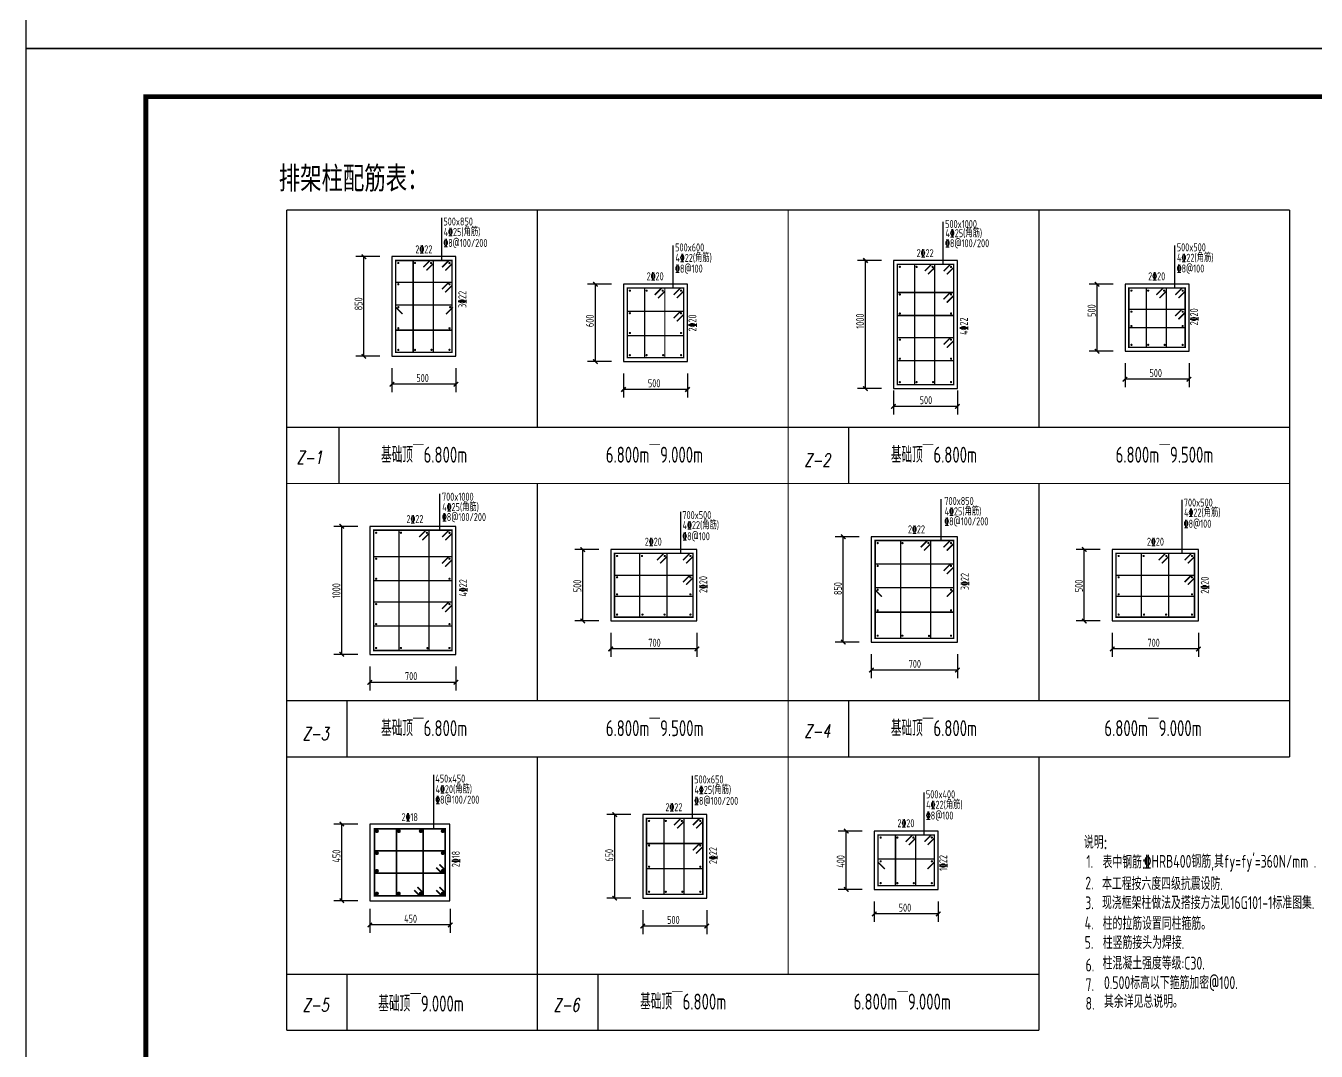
# Model space of a CAD drawing. Extents: x 2025205 to 2402328, y -557483 to 329036.
# Drawn here: x 2066227 to 2106551, y -36669 to -4634 of the extents above; entities that cross this region are included whole.
import ezdxf

# ---------------------------------------------------------------- set-up
doc = ezdxf.new("R2010")
doc.units = 0
doc.header["$LTSCALE"] = 1500
doc.header["$MEASUREMENT"] = 0
for name, color, linetype in [('DIM', 3, 'Continuous'), ('PUB_TEXT', 7, 'Continuous'), ('PUB_TITLE', 4, 'Continuous'), ('S_CL', 2, 'Continuous'), ('S_PCOLUMHOOPBAR', 24, 'Continuous'), ('S_PCOLUMMAINBAR', 24, 'Continuous'), ('S_PCOLUMSECT', 2, 'Continuous'), ('柱', 2, 'Continuous'), ('柱__尺寸线', 253, 'Continuous'), ('柱__箍筋', 1, 'Continuous'), ('柱__纵筋', 1, 'Continuous'), ('柱__钢筋标注', 7, 'Continuous'), ('水平标注', 2, 'Continuous'), ('画图', 3, 'Continuous')]:
    doc.layers.add(name, color=color, linetype=linetype)
doc.styles.add('-黑体', font='simhei.ttf')
doc.styles.add('FSS', font='italic.shx', dxfattribs={"width": 0.8, "bigfont": 'fss'})
doc.styles.get("Standard").update_dxf_attribs({"font": 'TSSDENG', "width": 0.7, "bigfont": 'TSSDCHN'})
doc.styles.add('TSSD_DIMENSION', font='tssdeng.shx', dxfattribs={"width": 0.8, "bigfont": 'tssdchn.shx'})
doc.styles.add('中文说明', font='SIMPLEX.shx', dxfattribs={"width": 0.7, "bigfont": '0hztxt.shx'})

msp = doc.modelspace()

# ---------------------------------------------------------------- linework, layer by layer
at = {"ltscale": 1000}
for p, q in [((2074377.8, -17171.9), (2082214.4, -17171.9)), ((2082214.4, -17171.9), (2090051, -17171.9)), ((2090051, -17171.9), (2097887.7, -17171.9)), ((2097887.7, -17171.9), (2105724.3, -17171.9)), ((2074377.8, -34258.6), (2082214.4, -34258.6))]:
    msp.add_line(p, q, dxfattribs=at)
at = {"ltscale": 1000, "const_width": 40}
for points in [[(2090051, -18932.5), (2097887.7, -18932.5)], [(2097887.7, -18932.5), (2105724.3, -18932.5)], [(2074377.8, -27475.9), (2082214.4, -27475.9)], [(2082214.4, -27475.9), (2090051, -27475.9)], [(2074377.8, -36019.2), (2082214.4, -36019.2)]]:
    msp.add_lwpolyline(points, dxfattribs=at)
at = {"layer": 'DIM'}
for p, q in [((2076005.9, -17171.9), (2076005.9, -18932.5)), ((2091937.4, -17171.9), (2091937.4, -18932.5)), ((2076264.2, -25715.3), (2076264.2, -27475.9)), ((2091937.4, -25715.3), (2091937.4, -27475.9)), ((2076264.2, -34258.6), (2076264.2, -36019.2)), ((2084100.8, -34258.6), (2084100.8, -36019.2))]:
    msp.add_line(p, q, dxfattribs=at)
at = {"layer": 'PUB_TITLE', "linetype": 'ByBlock'}
for points in [[(2066227.3, -5346.5), (2177677.3, -5346.5), (2177677.3, 57653.5), (2066227.3, 57653.5)], [(2066227.3, -68346.5), (2177677.3, -68346.5), (2177677.3, -5346.5), (2066227.3, -5346.5)]]:
    msp.add_lwpolyline(points, close=True, dxfattribs=at)
at = {"layer": 'PUB_TITLE', "linetype": 'ByBlock', "const_width": 150}
msp.add_lwpolyline([(2069977.3, -66846.5), (2176177.3, -66846.5), (2176177.3, -6846.5), (2069977.3, -6846.5)], close=True, dxfattribs=at)
at = {"layer": 'S_CL'}
for p, q in [((2079477.5, -29572.2), (2076977.5, -29572.2)), ((2076977.5, -29572.2), (2076977.5, -31967)), ((2079477.5, -31967), (2079477.5, -29572.2)), ((2076977.5, -31967), (2079477.5, -31967))]:
    msp.add_line(p, q, dxfattribs=at)
at = {"layer": 'S_PCOLUMHOOPBAR', "const_width": 52.5}
for points in [[(2079050.8, -31640.2), (2079227.5, -31817), (2079327.5, -31817), (2079327.5, -31717), (2079327.5, -31817), (2079327.5, -29722.2), (2077127.5, -29722.2), (2077127.5, -31817), (2079227.5, -31817), (2079327.5, -31817), (2079327.5, -31717), (2079150.8, -31540.2)], [(2078364.1, -31640.2), (2078540.9, -31817), (2078640.9, -31817), (2078640.9, -31717), (2078640.9, -31817), (2078640.9, -29722.2), (2077814.2, -29722.2), (2077814.2, -31817), (2078540.9, -31817), (2078640.9, -31817), (2078640.9, -31717), (2078464.1, -31540.2)], [(2079050.8, -30931.8), (2079227.5, -31108.5), (2079327.5, -31108.5), (2079327.5, -31008.5), (2079327.5, -31108.5), (2079327.5, -30408.9), (2077127.5, -30408.9), (2077127.5, -31108.5), (2079227.5, -31108.5), (2079327.5, -31108.5), (2079327.5, -31008.5), (2079150.8, -30831.8)]]:
    msp.add_lwpolyline(points, dxfattribs=at)
at = {"layer": 'S_PCOLUMMAINBAR', "const_width": 62.5}
for points in [[(2077228.8, -29792.2, 1), (2077166.3, -29792.2, 1), (2077228.8, -29792.2)], [(2077915.4, -29792.2, 1), (2077852.9, -29792.2, 1), (2077915.4, -29792.2)], [(2078602.1, -29792.2, 1), (2078539.6, -29792.2, 1), (2078602.1, -29792.2)], [(2079288.8, -29792.2, 1), (2079226.3, -29792.2, 1), (2079288.8, -29792.2)], [(2077228.8, -30478.9, 1), (2077166.3, -30478.9, 1), (2077228.8, -30478.9)], [(2079288.8, -30478.9, 1), (2079226.3, -30478.9, 1), (2079288.8, -30478.9)], [(2077228.8, -31038.5, 1), (2077166.3, -31038.5, 1), (2077228.8, -31038.5)], [(2079288.8, -31038.5, 1), (2079226.3, -31038.5, 1), (2079288.8, -31038.5)], [(2077228.8, -31747, 1), (2077166.3, -31747, 1), (2077228.8, -31747, 1)], [(2077915.4, -31747, 1), (2077852.9, -31747, 1), (2077915.4, -31747, 1)], [(2078602.1, -31747, 1), (2078539.6, -31747, 1), (2078602.1, -31747, 1)], [(2079288.8, -31747, 1), (2079226.3, -31747, 1), (2079288.8, -31747, 1)]]:
    msp.add_lwpolyline(points, format="xyb", dxfattribs=at)
at = {"layer": 'S_PCOLUMSECT'}
msp.add_3dface([(2076977.5, -31967), (2079477.5, -31967), (2079477.5, -29572.2), (2076977.5, -29572.2)], dxfattribs=at)
at = {"layer": '柱'}
for points in [[(2077667.7, -14958.1), (2079667.7, -14958.1), (2079667.7, -11845.1), (2077667.7, -11845.1), (2077667.7, -14958.1)], [(2093340.9, -15965.4), (2095340.9, -15965.4), (2095340.9, -11965.4), (2093340.9, -11965.4), (2093340.9, -15965.4)], [(2084904.3, -15122.4), (2086904.3, -15122.4), (2086904.3, -12707.2), (2084904.3, -12707.2), (2084904.3, -15122.4)], [(2100577.6, -14801.2), (2102577.6, -14801.2), (2102577.6, -12707.2), (2100577.6, -12707.2), (2100577.6, -14801.2)], [(2076975.6, -24271.4), (2079667.7, -24271.4), (2079667.7, -20271.9), (2076975.6, -20271.9), (2076975.6, -24271.4)], [(2092648.9, -23888), (2095340.9, -23888), (2095340.9, -20594.4), (2092648.9, -20594.4), (2092648.9, -23888)], [(2084504.3, -23227.9), (2087196.4, -23227.9), (2087196.4, -20996.4), (2084504.3, -20996.4), (2084504.3, -23227.9)], [(2100177.6, -23227.9), (2102869.6, -23227.9), (2102869.6, -20996.4), (2100177.6, -20996.4), (2100177.6, -23227.9)], [(2085504.3, -31887.9), (2087504.3, -31887.9), (2087504.3, -29275), (2085504.3, -29275), (2085504.3, -31887.9)], [(2092740.9, -31618.7), (2094740.9, -31618.7), (2094740.9, -29794), (2092740.9, -29794), (2092740.9, -31618.7)]]:
    msp.add_lwpolyline(points, dxfattribs=at)
at = {"layer": '柱__尺寸线'}
for p, q in [((2077292.7, -11845.1), (2076542.7, -11845.1)), ((2076792.7, -14958.1), (2076792.7, -11845.1)), ((2092965.9, -11965.4), (2092215.9, -11965.4)), ((2092465.9, -15965.4), (2092465.9, -11965.4)), ((2084529.3, -12707.2), (2083779.3, -12707.2)), ((2084029.3, -15122.4), (2084029.3, -12707.2)), ((2100202.6, -12707.2), (2099452.6, -12707.2)), ((2099702.6, -14801.2), (2099702.6, -12707.2)), ((2100202.6, -14801.2), (2099452.6, -14801.2)), ((2077292.7, -14958.1), (2076542.7, -14958.1)), ((2084529.3, -15122.4), (2083779.3, -15122.4)), ((2100577.6, -15176.2), (2100577.6, -15926.2)), ((2102577.6, -15176.2), (2102577.6, -15926.2)), ((2077667.7, -15333.1), (2077667.7, -16083.1)), ((2079667.7, -15333.1), (2079667.7, -16083.1)), ((2084904.3, -15497.4), (2084904.3, -16247.4)), ((2086904.3, -15497.4), (2086904.3, -16247.4)), ((2102577.6, -15676.2), (2100577.6, -15676.2)), ((2079667.7, -15833.1), (2077667.7, -15833.1)), ((2086904.3, -15997.4), (2084904.3, -15997.4)), ((2092965.9, -15965.4), (2092215.9, -15965.4)), ((2093340.9, -16024.9), (2093340.9, -16774.9)), ((2095340.9, -16024.9), (2095340.9, -16774.9)), ((2095340.9, -16524.9), (2093340.9, -16524.9)), ((2076600.6, -20271.9), (2075850.6, -20271.9)), ((2076100.6, -24271.4), (2076100.6, -20271.9)), ((2092273.9, -20594.4), (2091523.9, -20594.4)), ((2091773.9, -23888), (2091773.9, -20594.4)), ((2084129.3, -20996.4), (2083379.3, -20996.4)), ((2083629.3, -23227.9), (2083629.3, -20996.4)), ((2099802.6, -20996.4), (2099052.6, -20996.4)), ((2099302.6, -23227.9), (2099302.6, -20996.4)), ((2084129.3, -23227.9), (2083379.3, -23227.9)), ((2099802.6, -23227.9), (2099052.6, -23227.9)), ((2084504.3, -23602.9), (2084504.3, -24352.9)), ((2084504.3, -23602.9), (2084504.3, -24352.9)), ((2087196.4, -23602.9), (2087196.4, -24352.9)), ((2100177.6, -23602.9), (2100177.6, -24352.9)), ((2100177.6, -23602.9), (2100177.6, -24352.9)), ((2102869.6, -23602.9), (2102869.6, -24352.9)), ((2087196.4, -24102.9), (2084504.3, -24102.9)), ((2086888.4, -24102.9), (2084504.3, -24102.9)), ((2092273.9, -23888), (2091523.9, -23888)), ((2102869.6, -24102.9), (2100177.6, -24102.9)), ((2102561.7, -24102.9), (2100177.6, -24102.9)), ((2076600.6, -24271.4), (2075850.6, -24271.4)), ((2092648.9, -24263), (2092648.9, -25013)), ((2095340.9, -24263), (2095340.9, -25013)), ((2076975.6, -24646.4), (2076975.6, -25396.4)), ((2079667.7, -24646.4), (2079667.7, -25396.4)), ((2095340.9, -24763), (2092648.9, -24763)), ((2079667.7, -25146.4), (2076975.6, -25146.4)), ((2085129.3, -29275), (2084379.3, -29275)), ((2084629.3, -31887.9), (2084629.3, -29275)), ((2076602.5, -29572.2), (2075852.5, -29572.2)), ((2076102.5, -31967), (2076102.5, -29572.2)), ((2092365.9, -29794), (2091615.9, -29794)), ((2091865.9, -31618.7), (2091865.9, -29794)), ((2092365.9, -31618.7), (2091615.9, -31618.7)), ((2076602.5, -31967), (2075852.5, -31967)), ((2076977.5, -32226.2), (2076977.5, -32976.2)), ((2079490.8, -32226.2), (2079490.8, -32976.2)), ((2085129.3, -31887.9), (2084379.3, -31887.9)), ((2092740.9, -31993.7), (2092740.9, -32629.7)), ((2094740.9, -31993.7), (2094740.9, -32629.7)), ((2085504.3, -32262.9), (2085504.3, -33012.9)), ((2087504.3, -32262.9), (2087504.3, -33012.9)), ((2094740.9, -32379.7), (2092740.9, -32379.7)), ((2079490.8, -32726.2), (2076977.5, -32726.2)), ((2087504.3, -32762.9), (2085504.3, -32762.9))]:
    msp.add_line(p, q, dxfattribs=at)
at = {"layer": '柱__尺寸线', "const_width": 45}
for points in [[(2076862.7, -11915.1), (2076722.7, -11775.1)], [(2092536, -12035.4), (2092395.9, -11895.4)], [(2084099.3, -12777.2), (2083959.3, -12637.2)], [(2099772.6, -12777.2), (2099632.6, -12637.2)], [(2076862.7, -15028.1), (2076722.7, -14888.1)], [(2099772.6, -14871.2), (2099632.6, -14731.2)], [(2084099.3, -15192.4), (2083959.3, -15052.4)], [(2100647.6, -15606.2), (2100507.6, -15746.2)], [(2102647.6, -15606.2), (2102507.6, -15746.2)], [(2077737.7, -15763.1), (2077597.7, -15903.1)], [(2079737.7, -15763.1), (2079597.7, -15903.1)], [(2084974.3, -15927.4), (2084834.3, -16067.4)], [(2086974.3, -15927.4), (2086834.3, -16067.4)], [(2092536, -16035.4), (2092395.9, -15895.4)], [(2093411, -16454.9), (2093270.9, -16594.9)], [(2095411, -16454.9), (2095270.9, -16594.9)], [(2076170.6, -20341.9), (2076030.6, -20201.9)], [(2091843.9, -20664.4), (2091703.9, -20524.4)], [(2083699.3, -21066.4), (2083559.3, -20926.4)], [(2099372.6, -21066.4), (2099232.6, -20926.4)], [(2083699.3, -23298), (2083559.3, -23157.9)], [(2099372.6, -23298), (2099232.6, -23157.9)], [(2076170.6, -24341.4), (2076030.6, -24201.4)], [(2084574.3, -24032.9), (2084434.3, -24173)], [(2084574.3, -24032.9), (2084434.3, -24173)], [(2087266.4, -24032.9), (2087126.4, -24173)], [(2091843.9, -23958), (2091703.9, -23818)], [(2100247.6, -24032.9), (2100107.6, -24173)], [(2100247.6, -24032.9), (2100107.6, -24173)], [(2102939.6, -24032.9), (2102799.6, -24173)], [(2092718.9, -24693), (2092578.9, -24833)], [(2095411, -24693), (2095270.9, -24833)], [(2077045.6, -25076.4), (2076905.6, -25216.4)], [(2079737.7, -25076.4), (2079597.7, -25216.4)], [(2084699.3, -29345), (2084559.3, -29205)], [(2076172.5, -29642.2), (2076032.5, -29502.2)], [(2091936, -29864), (2091795.9, -29724)], [(2084699.3, -31958), (2084559.3, -31817.9)], [(2091936, -31688.7), (2091795.9, -31548.7)], [(2076172.5, -32037), (2076032.5, -31897)], [(2077047.5, -32656.2), (2076907.5, -32796.2)], [(2079560.8, -32656.2), (2079420.8, -32796.2)], [(2092811, -32309.7), (2092670.9, -32449.7)], [(2094811, -32309.7), (2094670.9, -32449.7)], [(2085574.3, -32692.9), (2085434.3, -32833)], [(2087574.3, -32692.9), (2087434.3, -32833)]]:
    msp.add_lwpolyline(points, dxfattribs=at)
at = {"layer": '柱__箍筋', "const_width": 35}
for points in [[(2077884.7, -12045.8, 1), (2077849.7, -12045.8, 1), (2077884.7, -12045.8)], [(2078407.9, -12045.8, 1), (2078372.9, -12045.8, 1), (2078407.9, -12045.8)], [(2078908.2, -12045.8, 1), (2078873.2, -12045.8, 1), (2078908.2, -12045.8)], [(2079484.7, -12045.8, 1), (2079449.7, -12045.8, 1), (2079484.7, -12045.8)], [(2093557.9, -12166, 1), (2093522.9, -12166, 1), (2093557.9, -12166)], [(2094081.2, -12166, 1), (2094046.2, -12166, 1), (2094081.2, -12166)], [(2094581.5, -12166, 1), (2094546.5, -12166, 1), (2094581.5, -12166)], [(2095157.9, -12166, 1), (2095122.9, -12166, 1), (2095157.9, -12166)], [(2077884.7, -12707.9, 1), (2077849.7, -12707.9, 1), (2077884.7, -12707.9)], [(2079484.7, -12707.9, 1), (2079449.7, -12707.9, 1), (2079484.7, -12707.9)], [(2085121.3, -12907.9, 1), (2085086.3, -12907.9, 1), (2085121.3, -12907.9)], [(2085644.5, -12907.9, 1), (2085609.5, -12907.9, 1), (2085644.5, -12907.9)], [(2086144.8, -12907.9, 1), (2086109.8, -12907.9, 1), (2086144.8, -12907.9)], [(2086721.3, -12907.9, 1), (2086686.3, -12907.9, 1), (2086721.3, -12907.9)], [(2100794.6, -12907.9, 1), (2100759.5, -12907.9, 1), (2100794.6, -12907.9)], [(2101317.8, -12907.9, 1), (2101282.8, -12907.9, 1), (2101317.8, -12907.9)], [(2101818.1, -12907.9, 1), (2101783.1, -12907.9, 1), (2101818.1, -12907.9)], [(2102394.6, -12907.9, 1), (2102359.5, -12907.9, 1), (2102394.6, -12907.9)], [(2093557.9, -13027.5, 1), (2093522.9, -13027.5, 1), (2093557.9, -13027.5)], [(2095157.9, -13027.5, 1), (2095122.9, -13027.5, 1), (2095157.9, -13027.5)], [(2077884.7, -13425, 1), (2077849.7, -13425, 1), (2077884.7, -13425)], [(2079507.4, -13425, 1), (2079472.4, -13425, 1), (2079507.4, -13425)], [(2085121.3, -13614, 1), (2085086.3, -13614, 1), (2085121.3, -13614)], [(2086721.3, -13614, 1), (2086686.3, -13614, 1), (2086721.3, -13614)], [(2093557.9, -13622.3, 1), (2093522.9, -13622.3, 1), (2093557.9, -13622.3)], [(2095157.9, -13622.3, 1), (2095122.9, -13622.3, 1), (2095157.9, -13622.3)], [(2100794.6, -13565.4, 1), (2100759.6, -13565.4, 1), (2100794.6, -13565.4)], [(2102394.6, -13565.4, 1), (2102359.6, -13565.4, 1), (2102394.6, -13565.4)], [(2077884.7, -14083, 1), (2077849.7, -14083, 1), (2077884.7, -14083)], [(2079484.7, -14083, 1), (2079449.7, -14083, 1), (2079484.7, -14083)], [(2100794.6, -14014.2, 1), (2100759.6, -14014.2, 1), (2100794.6, -14014.2)], [(2102394.6, -14014.2, 1), (2102359.6, -14014.2, 1), (2102394.6, -14014.2)], [(2085121.3, -14230.8, 1), (2085086.3, -14230.8, 1), (2085121.3, -14230.8)], [(2086721.3, -14230.8, 1), (2086686.3, -14230.8, 1), (2086721.3, -14230.8)], [(2093557.9, -14440.3, 1), (2093522.9, -14440.3, 1), (2093557.9, -14440.3)], [(2095157.9, -14440.3, 1), (2095122.9, -14440.3, 1), (2095157.9, -14440.3)], [(2077884.7, -14758.7, 1), (2077849.7, -14758.7, 1), (2077884.7, -14758.7)], [(2078407.9, -14758.7, 1), (2078372.9, -14758.7, 1), (2078407.9, -14758.7)], [(2078923.4, -14758.7, 1), (2078888.4, -14758.7, 1), (2078923.4, -14758.7)], [(2079484.7, -14758.7, 1), (2079449.7, -14758.7, 1), (2079484.7, -14758.7)], [(2085121.3, -14923.1, 1), (2085086.3, -14923.1, 1), (2085121.3, -14923.1)], [(2085644.5, -14923.1, 1), (2085609.5, -14923.1, 1), (2085644.5, -14923.1)], [(2086160.1, -14923.1, 1), (2086125.1, -14923.1, 1), (2086160.1, -14923.1)], [(2086721.3, -14923.1, 1), (2086686.3, -14923.1, 1), (2086721.3, -14923.1)], [(2100794.6, -14601.9, 1), (2100759.6, -14601.9, 1), (2100794.6, -14601.9)], [(2101317.8, -14601.9, 1), (2101282.8, -14601.9, 1), (2101317.8, -14601.9)], [(2101833.3, -14601.9, 1), (2101798.3, -14601.9, 1), (2101833.3, -14601.9)], [(2102394.6, -14601.9, 1), (2102359.6, -14601.9, 1), (2102394.6, -14601.9)], [(2093557.9, -15035.1, 1), (2093522.9, -15035.1, 1), (2093557.9, -15035.1)], [(2095157.9, -15035.1, 1), (2095122.9, -15035.1, 1), (2095157.9, -15035.1)], [(2093557.9, -15766.1, 1), (2093522.9, -15766.1, 1), (2093557.9, -15766.1)], [(2094081.2, -15766.1, 1), (2094046.2, -15766.1, 1), (2094081.2, -15766.1)], [(2094596.7, -15766.1, 1), (2094561.7, -15766.1, 1), (2094596.7, -15766.1)], [(2095157.9, -15766.1, 1), (2095122.9, -15766.1, 1), (2095157.9, -15766.1)], [(2077192.6, -20472.6, 1), (2077157.6, -20472.6, 1), (2077192.6, -20472.6)], [(2077966.4, -20472.6, 1), (2077931.4, -20472.6, 1), (2077966.4, -20472.6)], [(2078778.2, -20472.6, 1), (2078743.2, -20472.6, 1), (2078778.2, -20472.6)], [(2079484.7, -20472.6, 1), (2079449.7, -20472.6, 1), (2079484.7, -20472.6)], [(2092865.9, -20795.1, 1), (2092830.9, -20795.1, 1), (2092865.9, -20795.1)], [(2093639.6, -20795.1, 1), (2093604.6, -20795.1, 1), (2093639.6, -20795.1)], [(2094451.4, -20795.1, 1), (2094416.4, -20795.1, 1), (2094451.4, -20795.1)], [(2095157.9, -20795.1, 1), (2095122.9, -20795.1, 1), (2095157.9, -20795.1)], [(2077192.6, -21284.2, 1), (2077157.6, -21284.2, 1), (2077192.6, -21284.2)], [(2079484.7, -21284.2, 1), (2079449.7, -21284.2, 1), (2079484.7, -21284.2)], [(2084721.3, -21197.1, 1), (2084686.3, -21197.1, 1), (2084721.3, -21197.1)], [(2085500, -21197.1, 1), (2085465, -21197.1, 1), (2085500, -21197.1)], [(2086212.5, -21197.1, 1), (2086177.5, -21197.1, 1), (2086212.5, -21197.1)], [(2087013.4, -21197.1, 1), (2086978.4, -21197.1, 1), (2087013.4, -21197.1)], [(2100394.6, -21197.1, 1), (2100359.5, -21197.1, 1), (2100394.6, -21197.1)], [(2101173.2, -21197.1, 1), (2101138.2, -21197.1, 1), (2101173.2, -21197.1)], [(2101885.8, -21197.1, 1), (2101850.8, -21197.1, 1), (2101885.8, -21197.1)], [(2102686.6, -21197.1, 1), (2102651.6, -21197.1, 1), (2102686.6, -21197.1)], [(2092865.9, -21507.4, 1), (2092830.9, -21507.4, 1), (2092865.9, -21507.4)], [(2095157.9, -21507.4, 1), (2095122.9, -21507.4, 1), (2095157.9, -21507.4)], [(2077192.6, -21909.4, 1), (2077157.6, -21909.4, 1), (2077192.6, -21909.4)], [(2079484.7, -21909.4, 1), (2079449.7, -21909.4, 1), (2079484.7, -21909.4)], [(2084721.3, -21863.1, 1), (2084686.3, -21863.1, 1), (2084721.3, -21863.1)], [(2087013.4, -21863.1, 1), (2086978.4, -21863.1, 1), (2087013.4, -21863.1)], [(2100394.6, -21863.1, 1), (2100359.6, -21863.1, 1), (2100394.6, -21863.1)], [(2102686.6, -21863.1, 1), (2102651.6, -21863.1, 1), (2102686.6, -21863.1)], [(2084721.3, -22397.4, 1), (2084686.3, -22397.4, 1), (2084721.3, -22397.4)], [(2087013.4, -22397.4, 1), (2086978.4, -22397.4, 1), (2087013.4, -22397.4)], [(2092865.9, -22254.1, 1), (2092830.9, -22254.1, 1), (2092865.9, -22254.1)], [(2095157.9, -22254.1, 1), (2095122.9, -22254.1, 1), (2095157.9, -22254.1)], [(2100394.6, -22397.4, 1), (2100359.6, -22397.4, 1), (2100394.6, -22397.4)], [(2102686.6, -22397.4, 1), (2102651.6, -22397.4, 1), (2102686.6, -22397.4)], [(2077192.6, -22700, 1), (2077157.6, -22700, 1), (2077192.6, -22700)], [(2079484.7, -22700, 1), (2079449.7, -22700, 1), (2079484.7, -22700)], [(2092865.9, -22894.3, 1), (2092830.9, -22894.3, 1), (2092865.9, -22894.3)], [(2095157.9, -22894.3, 1), (2095122.9, -22894.3, 1), (2095157.9, -22894.3)], [(2077192.6, -23325.2, 1), (2077157.6, -23325.2, 1), (2077192.6, -23325.2)], [(2079484.7, -23325.2, 1), (2079449.7, -23325.2, 1), (2079484.7, -23325.2)], [(2084721.3, -23028.6, 1), (2084686.3, -23028.6, 1), (2084721.3, -23028.6)], [(2085515.2, -23028.6, 1), (2085480.2, -23028.6, 1), (2085515.2, -23028.6)], [(2086204.8, -23028.6, 1), (2086169.8, -23028.6, 1), (2086204.8, -23028.6)], [(2087013.4, -23028.6, 1), (2086978.4, -23028.6, 1), (2087013.4, -23028.6)], [(2100394.6, -23028.6, 1), (2100359.6, -23028.6, 1), (2100394.6, -23028.6)], [(2101188.4, -23028.6, 1), (2101153.4, -23028.6, 1), (2101188.4, -23028.6)], [(2101878, -23028.6, 1), (2101843, -23028.6, 1), (2101878, -23028.6)], [(2102686.6, -23028.6, 1), (2102651.6, -23028.6, 1), (2102686.6, -23028.6)], [(2092865.9, -23688.6, 1), (2092830.9, -23688.6, 1), (2092865.9, -23688.6)], [(2093639.6, -23688.6, 1), (2093604.6, -23688.6, 1), (2093639.6, -23688.6)], [(2094468, -23693.6, 1), (2094433, -23693.6, 1), (2094468, -23693.6)], [(2095157.9, -23688.6, 1), (2095122.9, -23688.6, 1), (2095157.9, -23688.6)], [(2077192.6, -24072.1, 1), (2077157.6, -24072.1, 1), (2077192.6, -24072.1)], [(2077966.4, -24072.1, 1), (2077931.4, -24072.1, 1), (2077966.4, -24072.1)], [(2078794.8, -24077.1, 1), (2078759.8, -24077.1, 1), (2078794.8, -24077.1)], [(2079484.7, -24072.1, 1), (2079449.7, -24072.1, 1), (2079484.7, -24072.1)], [(2085721.3, -29475.7, 1), (2085686.3, -29475.7, 1), (2085721.3, -29475.7)], [(2086244.5, -29475.7, 1), (2086209.5, -29475.7, 1), (2086244.5, -29475.7)], [(2086744.8, -29475.7, 1), (2086709.8, -29475.7, 1), (2086744.8, -29475.7)], [(2087321.3, -29475.7, 1), (2087286.3, -29475.7, 1), (2087321.3, -29475.7)], [(2085721.3, -30242.7, 1), (2085686.3, -30242.7, 1), (2085721.3, -30242.7)], [(2087321.3, -30242.7, 1), (2087286.3, -30242.7, 1), (2087321.3, -30242.7)], [(2092957.9, -29994.7, 1), (2092922.9, -29994.7, 1), (2092957.9, -29994.7)], [(2093481.2, -29994.7, 1), (2093446.2, -29994.7, 1), (2093481.2, -29994.7)], [(2093981.5, -29994.7, 1), (2093946.5, -29994.7, 1), (2093981.5, -29994.7)], [(2094557.9, -29994.7, 1), (2094522.9, -29994.7, 1), (2094557.9, -29994.7)], [(2085721.3, -30906.6, 1), (2085686.3, -30906.6, 1), (2085721.3, -30906.6)], [(2087321.3, -30906.6, 1), (2087286.3, -30906.6, 1), (2087321.3, -30906.6)], [(2092957.9, -30738.1, 1), (2092922.9, -30738.1, 1), (2092957.9, -30738.1)], [(2094557.9, -30738.1, 1), (2094522.9, -30738.1, 1), (2094557.9, -30738.1)], [(2092957.9, -31419.3, 1), (2092922.9, -31419.3, 1), (2092957.9, -31419.3)], [(2093481.2, -31419.3, 1), (2093446.2, -31419.3, 1), (2093481.2, -31419.3)], [(2093996.7, -31419.3, 1), (2093961.7, -31419.3, 1), (2093996.7, -31419.3)], [(2094557.9, -31419.3, 1), (2094522.9, -31419.3, 1), (2094557.9, -31419.3)], [(2085721.3, -31688.6, 1), (2085686.3, -31688.6, 1), (2085721.3, -31688.6)], [(2086244.5, -31688.6, 1), (2086209.5, -31688.6, 1), (2086244.5, -31688.6)], [(2086760.1, -31688.6, 1), (2086725.1, -31688.6, 1), (2086760.1, -31688.6)], [(2087321.3, -31688.6, 1), (2087286.3, -31688.6, 1), (2087321.3, -31688.6)]]:
    msp.add_lwpolyline(points, format="xyb", dxfattribs=at)
at = {"layer": '柱__纵筋'}
for points, const_width in [([(2077787.7, -14838.1), (2079547.7, -14838.1), (2079547.7, -11965.1), (2077787.7, -11965.1), (2077787.7, -14838.1)], 45), ([(2078330.9, -14838.1), (2078330.9, -11965.1)], 45), ([(2078647.3, -12177.2), (2078859.6, -11965.1)], 45), ([(2078747.3, -12277.2), (2078959.5, -12065.2)], 45), ([(2078959.6, -14838.1), (2078959.6, -11965.1)], 40), ([(2079235.5, -12177.2), (2079447.7, -11965.1)], 45), ([(2079335.4, -12277.2), (2079547.6, -12065.2)], 45), ([(2093460.9, -15845.4), (2095220.9, -15845.4), (2095220.9, -12085.4), (2093460.9, -12085.4), (2093460.9, -15845.4)], 45), ([(2094004.2, -15845.4), (2094004.2, -12085.4)], 45), ([(2094320.6, -12297.4), (2094532.8, -12085.4)], 45), ([(2094632.8, -15845.4), (2094632.8, -12085.4)], 40), ([(2094908.7, -12297.4), (2095120.9, -12085.4)], 45), ([(2094420.5, -12397.4), (2094632.8, -12185.4)], 45), ([(2095008.7, -12397.4), (2095220.9, -12185.4)], 45), ([(2077787.7, -12647.3), (2079547.7, -12647.3)], 45), ([(2079235.5, -12859.3), (2079447.7, -12647.3)], 45), ([(2079335.4, -12959.3), (2079547.6, -12747.3)], 45), ([(2085024.3, -15002.4), (2086784.3, -15002.4), (2086784.3, -12827.2), (2085024.3, -12827.2), (2085024.3, -15002.4)], 45), ([(2085567.6, -15002.4), (2085567.5, -12827.2)], 45), ([(2085884, -13039.3), (2086096.2, -12827.2)], 45), ([(2086196.2, -15002.4), (2086196.2, -12827.2)], 40), ([(2086472.1, -13039.3), (2086684.3, -12827.2)], 45), ([(2100697.6, -14681.2), (2102457.6, -14681.2), (2102457.6, -12827.2), (2100697.6, -12827.2), (2100697.6, -14681.2)], 45), ([(2101240.8, -14681.2), (2101240.8, -12827.2)], 45), ([(2101557.2, -13039.3), (2101769.4, -12827.2)], 45), ([(2101869.4, -14681.2), (2101869.4, -12827.2)], 40), ([(2102145.3, -13039.3), (2102357.6, -12827.2)], 45), ([(2085983.9, -13139.3), (2086196.1, -12927.3)], 45), ([(2086572, -13139.3), (2086784.3, -12927.3)], 45), ([(2093460.9, -12966.8), (2095220.9, -12966.8)], 45), ([(2094908.7, -13178.9), (2095120.9, -12966.8)], 45), ([(2095008.7, -13278.9), (2095220.9, -13066.8)], 45), ([(2101657.2, -13139.3), (2101869.4, -12927.3)], 45), ([(2102245.3, -13139.3), (2102457.5, -12927.3)], 45), ([(2077787.7, -13359.3), (2079570.4, -13359.3)], 45), ([(2077999.9, -13639.4), (2077787.7, -13427.3)], 45), ([(2079358.1, -13639.4), (2079570.4, -13427.3)], 45), ([(2085024.3, -13553.4), (2086784.3, -13553.4)], 45), ([(2086472.1, -13765.4), (2086684.3, -13553.4)], 45), ([(2086572, -13865.4), (2086784.3, -13653.4)], 45), ([(2093460.9, -13683.5), (2095220.9, -13683.5)], 45), ([(2102457.6, -13492.5), (2100697.6, -13492.5)], 40), ([(2102145.3, -13701.7), (2102357.6, -13489.6)], 45), ([(2102245.3, -13801.7), (2102457.5, -13589.6)], 45), ([(2102457.6, -14068.7), (2100697.6, -14068.7)], 40), ([(2077787.7, -14142.3), (2079547.7, -14142.3)], 45), ([(2086784.3, -14311.1), (2085024.3, -14311.1)], 40), ([(2093460.9, -14379.7), (2095220.9, -14379.7)], 45), ([(2094908.7, -14591.7), (2095120.9, -14379.7)], 45), ([(2095008.7, -14691.7), (2095220.9, -14479.7)], 45), ([(2093460.9, -15096.3), (2095220.9, -15096.3)], 45), ([(2077095.6, -24151.4), (2079547.7, -24151.4), (2079547.7, -20391.9), (2077095.6, -20391.9), (2077095.6, -24151.4)], 45), ([(2077889.4, -24151.4), (2077889.4, -20391.9)], 45), ([(2078518.7, -20603.9), (2078730.9, -20391.9)], 45), ([(2078618.6, -20704), (2078830.8, -20491.9)], 45), ([(2078830.9, -24151.4), (2078830.9, -20391.9)], 40), ([(2079235.5, -20603.9), (2079447.7, -20391.9)], 45), ([(2079335.4, -20704), (2079547.6, -20491.9)], 45), ([(2092768.9, -23768), (2095220.9, -23768), (2095220.9, -20714.4), (2092768.9, -20714.4), (2092768.9, -23768)], 45), ([(2093562.6, -23768), (2093562.6, -20714.4)], 45), ([(2094191.9, -20926.5), (2094404.2, -20714.4)], 45), ([(2094291.9, -21026.5), (2094504.1, -20814.4)], 45), ([(2094504.2, -23768), (2094504.2, -20714.4)], 40), ([(2094908.7, -20926.5), (2095120.9, -20714.4)], 45), ([(2095008.7, -21026.5), (2095220.9, -20814.4)], 45), ([(2077095.6, -21218.5), (2079547.7, -21218.5)], 45), ([(2079235.5, -21430.6), (2079447.7, -21218.5)], 45), ([(2079335.4, -21530.6), (2079547.6, -21318.5)], 45), ([(2084624.3, -23107.9), (2087076.4, -23107.9), (2087076.4, -21116.4), (2084624.3, -21116.4), (2084624.3, -23107.9)], 45), ([(2085413.3, -23107.9), (2085413.3, -21116.4)], 40), ([(2085953, -21328.5), (2086165.2, -21116.4)], 45), ([(2086053, -21428.5), (2086265.2, -21216.5)], 45), ([(2086265.2, -23107.9), (2086265.2, -21116.4)], 40), ([(2086764.2, -21328.5), (2086976.4, -21116.4)], 45), ([(2086864.1, -21428.5), (2087076.3, -21216.4)], 45), ([(2100297.6, -23107.9), (2102749.6, -23107.9), (2102749.6, -21116.4), (2100297.6, -21116.4), (2100297.6, -23107.9)], 45), ([(2101086.6, -23107.9), (2101086.6, -21116.4)], 40), ([(2101626.3, -21328.5), (2101838.5, -21116.4)], 45), ([(2101726.2, -21428.5), (2101938.4, -21216.5)], 45), ([(2101938.5, -23107.9), (2101938.5, -21116.4)], 40), ([(2102437.4, -21328.5), (2102649.6, -21116.4)], 45), ([(2102537.4, -21428.5), (2102749.6, -21216.4)], 45), ([(2092768.9, -21446.8), (2095220.9, -21446.8)], 45), ([(2094908.7, -21658.8), (2095120.9, -21446.8)], 45), ([(2095008.7, -21758.8), (2095220.9, -21546.8)], 45), ([(2077095.6, -21968.7), (2079547.7, -21968.7)], 45), ([(2084624.3, -21802.5), (2087076.4, -21802.5)], 45), ([(2086764.2, -22014.5), (2086976.4, -21802.5)], 45), ([(2086864.2, -22096.7), (2087076.4, -21884.7)], 45), ([(2092768.9, -22188.4), (2095220.9, -22188.4)], 45), ([(2100297.6, -21802.5), (2102749.6, -21802.5)], 45), ([(2102437.4, -22014.5), (2102649.6, -21802.5)], 45), ([(2102537.4, -22096.7), (2102749.6, -21884.7)], 45), ([(2084624.3, -22456.7), (2087076.4, -22456.7)], 45), ([(2092981.1, -22468.5), (2092768.9, -22256.5)], 45), ([(2095008.7, -22468.5), (2095220.9, -22256.5)], 45), ([(2100297.6, -22456.7), (2102749.6, -22456.7)], 45), ([(2077095.6, -22634.3), (2079547.7, -22634.3)], 45), ([(2079235.5, -22846.4), (2079447.7, -22634.3)], 45), ([(2079335.4, -22946.4), (2079547.6, -22734.4)], 45), ([(2092768.9, -22953.6), (2095220.9, -22953.6)], 45), ([(2077095.6, -23384.5), (2079547.7, -23384.5)], 45), ([(2085624.3, -31767.9), (2087384.3, -31767.9), (2087384.3, -29395), (2085624.3, -29395), (2085624.3, -31767.9)], 45), ([(2086167.6, -31767.9), (2086167.5, -29395)], 45), ([(2086484, -29607.1), (2086696.2, -29395)], 45), ([(2086796.2, -31767.9), (2086796.2, -29395)], 40), ([(2087072.1, -29607.1), (2087284.3, -29395)], 45), ([(2086583.9, -29707.1), (2086796.1, -29495)], 45), ([(2087172, -29707.1), (2087384.3, -29495)], 45), ([(2085624.3, -30182), (2087384.3, -30182)], 45), ([(2087072.1, -30394), (2087284.3, -30182)], 45), ([(2092860.9, -31498.7), (2094620.9, -31498.7), (2094620.9, -29914), (2092860.9, -29914), (2092860.9, -31498.7)], 45), ([(2093404.2, -31498.7), (2093404.2, -29914)], 45), ([(2093720.6, -30126.1), (2093932.8, -29914)], 45), ([(2093820.5, -30226.1), (2094032.8, -30014)], 45), ([(2094032.8, -31498.7), (2094032.8, -29914)], 40), ([(2094308.7, -30126), (2094520.9, -29914)], 45), ([(2094408.7, -30226.1), (2094620.9, -30014)], 45), ([(2087172, -30494.1), (2087384.3, -30282)], 45), ([(2094620.9, -30665.2), (2092860.9, -30665.2)], 40), ([(2085624.3, -30966), (2087384.3, -30966)], 45), ([(2093073, -30977.4), (2092860.9, -30765.2)], 45), ([(2094408.9, -30977.4), (2094620.9, -30765.2)], 45)]:
    msp.add_lwpolyline(points, dxfattribs=dict(at, const_width=const_width))
at = {"layer": '柱__钢筋标注'}
for p, q in [((2079224.1, -11965.1), (2079224.1, -10636)), ((2094897.3, -12085.4), (2094897.3, -10756.2)), ((2086460.7, -12827.2), (2086460.7, -11498.1)), ((2102134, -12827.2), (2102134, -11498.1)), ((2079163.1, -20391.9), (2079163.1, -19253)), ((2094836.3, -20714.4), (2094836.3, -19419.5)), ((2102365, -21116.4), (2102365, -19444.2)), ((2086691.8, -21116.4), (2086691.8, -19821.5)), ((2078972.9, -29692.2), (2078972.9, -28034.9)), ((2087060.7, -29395), (2087060.7, -28065.8)), ((2094297.3, -29914), (2094297.3, -28584.8))]:
    msp.add_line(p, q, dxfattribs=at)
at = {"layer": '画图'}
for p, q in [((2074377.8, -25715.3), (2082214.4, -25715.3)), ((2082214.4, -25715.3), (2090051, -25715.3)), ((2090051, -25715.3), (2097887.7, -25715.3)), ((2097887.7, -25715.3), (2105724.3, -25715.3)), ((2074377.8, -34258.6), (2097887.7, -34258.6))]:
    msp.add_line(p, q, dxfattribs=at)
at = {"layer": '画图', "const_width": 40}
for points in [[(2082214.4, -10389.1), (2074377.8, -10389.1)], [(2074377.8, -18932.5), (2074377.8, -10389.1)], [(2074377.8, -18932.5), (2074377.8, -10389.1)], [(2090051, -10389.1), (2082214.4, -10389.1)], [(2082214.4, -17171.9), (2082214.4, -10389.1)], [(2082214.4, -17171.9), (2082214.4, -10389.1)], [(2090051, -18932.5), (2090051, -10389.1)], [(2090051, -18932.5), (2090051, -10389.1)], [(2090051, -18932.5), (2090051, -10389.1)], [(2090051, -18932.5), (2090051, -10389.1)], [(2090051, -18932.5), (2090051, -10389.1)], [(2090051, -18932.5), (2090051, -10389.1)], [(2090051, -18932.5), (2090051, -10389.1)], [(2090051, -18932.5), (2090051, -10389.1)], [(2097887.7, -10389.1), (2090051, -10389.1)], [(2105724.3, -10389.1), (2097887.7, -10389.1)], [(2097887.7, -17171.9), (2097887.7, -10389.1)], [(2097887.7, -17171.9), (2097887.7, -10389.1)], [(2105724.3, -18932.5), (2105724.3, -10389.1)], [(2105724.3, -18932.5), (2105724.3, -10389.1)], [(2105724.3, -18932.5), (2105724.3, -10389.1)], [(2105724.3, -18932.5), (2105724.3, -10389.1)], [(2105724.3, -18932.5), (2105724.3, -10389.1)], [(2105724.3, -18932.5), (2105724.3, -10389.1)], [(2105724.3, -18932.5), (2105724.3, -10389.1)], [(2105724.3, -18932.5), (2105724.3, -10389.1)], [(2105724.3, -18932.5), (2105724.3, -10389.1)], [(2105724.3, -18932.5), (2105724.3, -10389.1)], [(2074377.8, -27475.9), (2074377.8, -18932.5)], [(2097887.7, -18932.5), (2074377.8, -18932.5)], [(2082214.4, -25715.3), (2082214.4, -18932.5)], [(2082214.4, -25715.3), (2082214.4, -18932.5)], [(2090051, -27475.9), (2090051, -18932.5)], [(2090051, -27475.9), (2090051, -18932.5)], [(2090051, -27475.9), (2090051, -18932.5)], [(2090051, -27475.9), (2090051, -18932.5)], [(2090051, -27475.9), (2090051, -18932.5)], [(2090051, -27475.9), (2090051, -18932.5)], [(2090051, -27475.9), (2090051, -18932.5)], [(2090051, -27475.9), (2090051, -18932.5)], [(2090051, -27475.9), (2090051, -18932.5)], [(2090051, -27475.9), (2090051, -18932.5)], [(2097887.7, -25715.3), (2097887.7, -18932.5)], [(2097887.7, -25715.3), (2097887.7, -18932.5)], [(2105724.3, -18932.5), (2097887.7, -18932.5)], [(2105724.3, -27475.9), (2105724.3, -18932.5)], [(2105724.3, -27475.9), (2105724.3, -18932.5)], [(2105724.3, -27475.9), (2105724.3, -18932.5)], [(2105724.3, -27475.9), (2105724.3, -18932.5)], [(2105724.3, -27475.9), (2105724.3, -18932.5)], [(2105724.3, -27475.9), (2105724.3, -18932.5)], [(2105724.3, -27475.9), (2105724.3, -18932.5)], [(2105724.3, -27475.9), (2105724.3, -18932.5)], [(2105724.3, -27475.9), (2105724.3, -18932.5)], [(2105724.3, -27475.9), (2105724.3, -18932.5)], [(2074377.8, -36019.2), (2074377.8, -27475.9)], [(2074377.8, -36019.2), (2074377.8, -27475.9)], [(2074377.8, -36019.2), (2074377.8, -27475.9)], [(2074377.8, -36019.2), (2074377.8, -27475.9)], [(2074377.8, -36019.2), (2074377.8, -27475.9)], [(2074377.8, -36019.2), (2074377.8, -27475.9)], [(2074377.8, -36019.2), (2074377.8, -27475.9)], [(2074377.8, -36019.2), (2074377.8, -27475.9)], [(2074377.8, -36019.2), (2074377.8, -27475.9)], [(2074377.8, -36019.2), (2074377.8, -27475.9)], [(2074377.8, -27475.9), (2082214.4, -27475.9)], [(2082214.4, -27475.9), (2074377.8, -27475.9)], [(2082214.4, -36019.2), (2082214.4, -27475.9)], [(2082214.4, -27475.9), (2090051, -27475.9)], [(2090051, -27475.9), (2082214.4, -27475.9)], [(2090051, -27475.9), (2097887.7, -27475.9)], [(2090051, -34258.6), (2090051, -27475.9)], [(2097887.7, -36019.2), (2097887.7, -27475.9)], [(2097887.7, -27475.9), (2105724.3, -27475.9)], [(2082214.4, -36019.2), (2074377.8, -36019.2)], [(2097887.7, -36019.2), (2082214.4, -36019.2)]]:
    msp.add_lwpolyline(points, dxfattribs=at)

# ---------------------------------------------------------------- texts
at = {"style": 'TSSD_DIMENSION', "width": 0.7}
for s, p in [(' 基础顶￣6.800m', (2077115.8, -18284.1)), ('6.800m￣9.000m', (2084352.4, -18284.1)), (' 基础顶￣6.800m', (2093047.3, -18284.1)), ('6.800m￣9.500m', (2100283.9, -18284.1)), (' 基础顶￣6.800m', (2077115.8, -26827.5)), (' 基础顶￣6.800m', (2093047.3, -26827.5)), (' 基础顶￣6.800m', (2085210.7, -35370.9))]:
    msp.add_text(s, height=500, dxfattribs=at).set_placement(p)
at = {"color": 6, "style": 'TSSD_DIMENSION', "width": 0.7}
for s, p in [('6.800m￣9.500m', (2084352.4, -26827.5)), ('6.800m￣9.000m', (2099932.8, -26827.5)), (' 基础顶￣9.000m', (2077029.2, -35431.9)), ('6.800m￣9.000m', (2092096.2, -35370.9))]:
    msp.add_text(s, height=500, dxfattribs=at).set_placement(p)
at = {"layer": 'DIM', "style": 'FSS', "width": 0.7}
for s, p in [('Z-1', (2074690, -18322.2)), ('Z-2', (2090555.6, -18406.1)), ('Z-3', (2074882.3, -26949.5)), ('Z-4', (2090555.6, -26873.5)), ('Z-5', (2074882.3, -35430.8)), ('Z-6', (2082718.9, -35430.8))]:
    msp.add_text(s, height=408.33, dxfattribs=at).set_placement(p)
at = {"layer": 'PUB_TEXT', "style": '-黑体', "width": 0.7}
msp.add_text('排架柱配筋表：', height=700, dxfattribs=at).set_placement((2074132.2, -9737.5))
at = {"layer": '柱__尺寸线', "width": 0.7}
for s, p in [('850', (2076748.9, -13522.2)), ('600', (2083978.2, -14046.2)), ('1000', (2092422.2, -14098.4)), ('500', (2099658.8, -13726.7)), ('1000', (2076056.9, -22522.8)), ('500', (2083585.6, -22329.5)), ('850', (2091730.1, -22417.7)), ('500', (2099258.8, -22329.5)), ('450', (2076058.8, -30776.7)), ('650', (2084585.6, -30749.3)), ('400', (2091814.8, -30937.9))]:
    msp.add_text(s, height=250, rotation=90, dxfattribs=at).set_placement(p)
for s, p in [('500', (2078431.4, -15763.1)), ('500', (2085668.1, -15927.4)), ('500', (2101341.3, -15606.2)), ('500', (2094160, -16454.9)), ('700', (2085681.5, -24032.9)), ('700', (2101278, -24032.9)), ('700', (2093815.8, -24693)), ('700', (2078076, -25076.4)), ('500', (2093504.7, -32309.7)), ('450', (2078049, -32656.2)), ('500', (2086268.1, -32692.9))]:
    msp.add_text(s, height=250, dxfattribs=at).set_placement(p)
at = {"layer": '柱__钢筋标注', "width": 0.7}
for s, p in [('500x850', (2079276.8, -10873.4)), ('500x1000', (2094955.8, -10951.3)), ('4%%13225(角筋)', (2079285.1, -11199)), ('%%1328@100/200', (2079276.8, -11543.4)), ('4%%13225(角筋)', (2094964.2, -11238.9)), ('%%1328@100/200', (2094955.8, -11551.3)), ('2%%13222', (2078401.7, -11741.6)), ('500x600', (2086518.9, -11682.4)), ('2%%13222', (2094065.3, -11861.8)), ('500x500', (2102194.1, -11678.7)), ('4%%13222(角筋)', (2086527.3, -12008)), ('%%1328@100', (2086518.9, -12345.4)), ('4%%13222(角筋)', (2102202.5, -12004.3)), ('%%1328@100', (2102194.1, -12341.7)), ('2%%13220', (2085628.2, -12585.5)), ('2%%13220', (2101301.4, -12585.5)), ('700x1000', (2079232, -19471.2)), ('700x850', (2094931.1, -19604.7)), ('4%%13225(角筋)', (2079240.4, -19794.8)), ('4%%13225(角筋)', (2094939.4, -19928.2)), ('700x500', (2102414.1, -19653.5)), ('4%%13222(角筋)', (2102422.4, -19967.1)), ('2%%13222', (2078121.2, -20168.4)), ('%%1328@100/200', (2079232, -20107.2)), ('700x500', (2086743.7, -20045.3)), ('4%%13222(角筋)', (2086752, -20358.9)), ('%%1328@100/200', (2094931.1, -20240.7)), ('%%1328@100', (2102414.1, -20314.5)), ('%%1328@100', (2086743.7, -20706.3)), ('2%%13222', (2093794.5, -20490.9)), ('2%%13220', (2085569.1, -20876.4)), ('2%%13220', (2101261.7, -20876.4)), ('450x450', (2079024, -28276.5)), ('500x650', (2087113.4, -28303.3)), ('4%%13220(角筋)', (2079032.3, -28608.1)), ('4%%13225(角筋)', (2087121.8, -28628.9)), ('500x400', (2094355.6, -28769.2)), ('%%1328@100/200', (2079024, -28936.5)), ('2%%13222', (2086214.1, -29171.5)), ('%%1328@100/200', (2087113.4, -28973.3)), ('4%%13222(角筋)', (2094363.9, -29094.8)), ('2%%13218', (2077969.1, -29482.7)), ('2%%13220', (2093464.8, -29672.2)), ('%%1328@100', (2094355.6, -29432.2))]:
    msp.add_text(s, height=250, dxfattribs=at).set_placement(p)
for s, p in [('3%%13222', (2079992.9, -13450)), ('2%%13220', (2087184.6, -14184.5)), ('2%%13220', (2102857.8, -13992.8)), ('4%%13222', (2095666.1, -14290.6)), ('4%%13222', (2080018.5, -22467.8)), ('2%%13220', (2087521.6, -22355.9)), ('3%%13222', (2095691.8, -22264.6)), ('2%%13220', (2103194.8, -22375.6)), ('2%%13218', (2079788.1, -30922.3)), ('2%%13222', (2087829.5, -30823.6)), ('1%%13222', (2095021.2, -31037.3))]:
    msp.add_text(s, height=250, rotation=90, dxfattribs=at).set_placement(p)
at = {"layer": '水平标注', "color": 3, "style": '中文说明', "width": 0.7}
for s, p in [('说明:', (2099291.2, -30342.2, 1019.6)), ('表中钢筋:', (2099874.2, -30960.3, 1019.6))]:
    msp.add_text(s, height=400, dxfattribs=at).set_placement(p)
at = {"layer": '水平标注', "color": 3, "width": 0.7}
for s, p in [('1.', (2099369.2, -30943.7, 1019.6)), ("%%132HRB400钢筋,其fy=fy'=360N/mm .", (2101165.7, -30937.3, 1019.6)), ('2.', (2099335.2, -31617.4, 1019.6)), ('本工程按六度四级抗震设防.', (2099859.7, -31634, 1019.6)), ('3.', (2099333.1, -32235.4, 1019.6)), ('现浇框架柱做法及搭接方法见16G101-1标准图集.', (2099859.5, -32229.2, 1019.6)), ('4.', (2099314.5, -32863.7, 1019.6)), ('柱的拉筋设置同柱箍筋。', (2099878.6, -32878.5)), ('柱竖筋接头为焊接.', (2099883, -33476.7, 1019.6)), ('5.', (2099316.8, -33471, 1019.6)), ('6.', (2099344, -34177.7, 1019.6)), ('柱混凝土强度等级:C30.', (2099877.8, -34119.6, 1019.6)), ('0.500标高以下箍筋加密@100.', (2099919.3, -34728.4, 1019.6)), ('7.', (2099344.1, -34788.7, 1019.6)), ('8.', (2099344.1, -35375.8, 1019.6)), ('其余详见总说明。', (2099919.3, -35315.5, 1019.6))]:
    msp.add_text(s, height=400, dxfattribs=at).set_placement(p)

doc.saveas('drawing.dxf')
